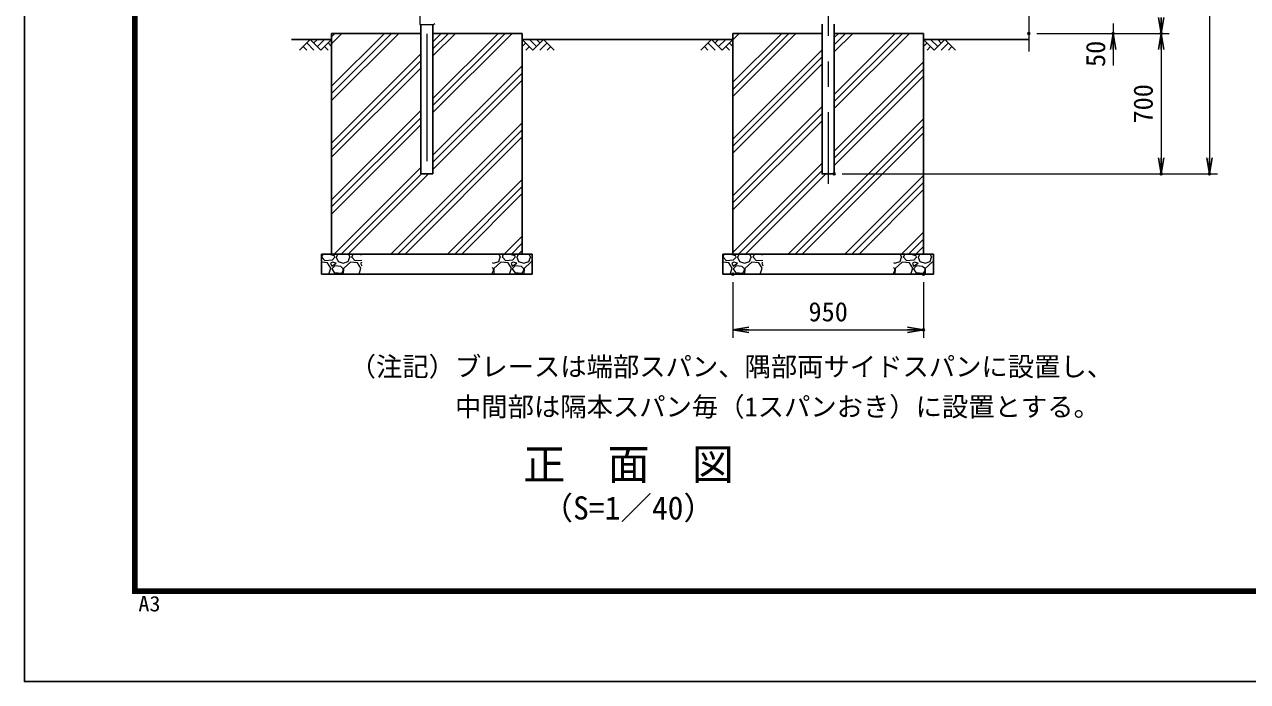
# Model space of a CAD drawing. Units: millimetres, scale not verified. Extents: x -8399 to 8401, y -5940 to 5940.
# Drawn here: x -8399 to -2303, y -5940 to -2665 of the extents above; entities that cross this region are included whole.
import ezdxf
from ezdxf.enums import TextEntityAlignment as Align

# ---------------------------------------------------------------- set-up
doc = ezdxf.new("R2010")
doc.units = ezdxf.units.MM
doc.header["$LTSCALE"] = 20
doc.header["$PDMODE"] = 32
doc.header["$PDSIZE"] = 10
doc.linetypes.add('USER1', pattern=[50.8, 31.75, -6.35, 6.35, -6.35])
for name, color, linetype, lineweight in [('0-0_D-DCR-HCH', 7, 'Continuous', 13), ('0-1_D-STR1', 1, 'Continuous', 25), ('0-2_D-STR4', 7, 'Continuous', 25), ('0-3_D-BGD', 7, 'Continuous', 25), ('0-4_D-BMK', 2, 'USER1', 13), ('0-5_D-STR-DIM', 7, 'Continuous', 13), ('0-8_D-STR3', 3, 'Continuous', 13), ('0-C_D-TTL-TXT', 7, 'Continuous', 13), ('0-E_D-TTL', 7, 'Continuous', 25)]:
    doc.layers.add(name, color=color, linetype=linetype, lineweight=lineweight)
doc.layers.add('0-6_0', color=7, linetype='Continuous')
doc.layers.add('0-7_Defpoints', color=8, linetype='Continuous')
doc.styles.add('ＭＳ ゴシック', font='')
doc.styles.get('ＭＳ ゴシック').set_extended_font_data('MS Gothic')

# ---------------------------------------------------------------- blocks, each defined once
blk = doc.blocks.new('_Open')
at = {"layer": '0-6_0'}
blk.add_line((-20, 3.333), (0, 0), dxfattribs=at)
blk.add_lwpolyline([(-20, -3.333), (0, 0), (-20, 0)], dxfattribs=at)

msp = doc.modelspace()

# ---------------------------------------------------------------- linework, layer by layer
at = {"layer": '0-0_D-DCR-HCH'}
for p, q in [((-6974.85, -2739.55), (-7028.06, -2792.76)), ((-6974.85, -2739.55), (-6921.63, -2792.76)), ((-6957.11, -2757.28), (-6939.37, -2739.55)), ((-6939.37, -2775.02), (-6903.9, -2739.55)), ((-6921.63, -2792.76), (-6868.42, -2739.55)), ((-6868.42, -2761.16), (-6816.81, -2709.55)), ((-6868.42, -3044.01), (-6533.96, -2709.55)), ((-6868.42, -2725.81), (-6852.16, -2709.55)), ((-6868.42, -3008.65), (-6569.32, -2709.55)), ((-6868.42, -2973.3), (-6604.67, -2709.55)), ((-6363.17, -2821.6), (-6251.12, -2709.55)), ((-6363.17, -3104.44), (-5968.28, -2709.55)), ((-6363.17, -2786.24), (-6286.48, -2709.55)), ((-6363.17, -3069.09), (-6003.63, -2709.55)), ((-6363.17, -2750.89), (-6321.83, -2709.55)), ((-6363.17, -3033.73), (-6038.99, -2709.55)), ((-5865.21, -2792.76), (-5918.42, -2739.55)), ((-5847.47, -2775.02), (-5882.95, -2739.55)), ((-5812, -2739.55), (-5865.21, -2792.76)), ((-5829.64, -2757.38), (-5847.47, -2739.55)), ((-5812, -2739.55), (-5758.79, -2792.76)), ((-4974.85, -2739.55), (-5028.06, -2792.76)), ((-4974.85, -2739.55), (-4921.63, -2792.76)), ((-4957.11, -2757.28), (-4939.37, -2739.55)), ((-4939.37, -2775.02), (-4903.9, -2739.55)), ((-4921.63, -2792.76), (-4868.42, -2739.55)), ((-4868.42, -2741.06), (-4836.91, -2709.55)), ((-4868.42, -3023.91), (-4554.06, -2709.55)), ((-4868.42, -2988.55), (-4589.42, -2709.55)), ((-4868.42, -2953.19), (-4624.78, -2709.55)), ((-4363.17, -2801.5), (-4271.22, -2709.55)), ((-4363.17, -3084.34), (-3988.38, -2709.55)), ((-4363.17, -2766.14), (-4306.58, -2709.55)), ((-4363.17, -3048.99), (-4023.73, -2709.55)), ((-4363.17, -2730.79), (-4341.93, -2709.55)), ((-4363.17, -3013.63), (-4059.09, -2709.55)), ((-3865.21, -2792.76), (-3918.42, -2739.55)), ((-3847.47, -2775.02), (-3882.95, -2739.55)), ((-3812, -2739.55), (-3865.21, -2792.76)), ((-3829.64, -2757.38), (-3847.47, -2739.55)), ((-3812, -2739.55), (-3758.79, -2792.76)), ((-7010.32, -2775.02), (-6992.5, -2792.76)), ((-6992.58, -2757.28), (-6956.95, -2792.76)), ((-6903.9, -2775.02), (-6886.08, -2792.76)), ((-6886.16, -2757.28), (-6868.42, -2774.94)), ((-5900.69, -2757.28), (-5918.42, -2774.94)), ((-5882.95, -2775.02), (-5900.77, -2792.76)), ((-5794.26, -2757.28), (-5829.9, -2792.76)), ((-5776.52, -2775.02), (-5794.34, -2792.76)), ((-5010.32, -2775.02), (-4992.5, -2792.76)), ((-4992.58, -2757.28), (-4956.95, -2792.76)), ((-4903.9, -2775.02), (-4886.08, -2792.76)), ((-4886.16, -2757.28), (-4868.42, -2774.94)), ((-4868.42, -3236.04), (-4423.67, -2791.29)), ((-3900.69, -2757.28), (-3918.42, -2774.94)), ((-3882.95, -2775.02), (-3900.77, -2792.76)), ((-3794.26, -2757.28), (-3829.9, -2792.76)), ((-3776.52, -2775.02), (-3794.34, -2792.76)), ((-6868.42, -3256.14), (-6423.67, -2811.39)), ((-6868.42, -3291.49), (-6423.67, -2846.74)), ((-4868.42, -3271.39), (-4423.67, -2826.64)), ((-4868.42, -3306.75), (-4423.67, -2862)), ((-4363.17, -3296.47), (-3918.42, -2851.72)), ((-6868.42, -3326.85), (-6423.67, -2882.1)), ((-6363.17, -3316.57), (-5918.42, -2871.82)), ((-6363.17, -3351.93), (-5918.42, -2907.18)), ((-4363.17, -3331.83), (-3918.42, -2887.08)), ((-4363.17, -3367.18), (-3918.42, -2922.43)), ((-6363.17, -3387.28), (-5918.42, -2942.53)), ((-6868.42, -3538.98), (-6423.67, -3094.23)), ((-4868.42, -3518.88), (-4423.67, -3074.13)), ((-6868.42, -3574.34), (-6423.67, -3129.59)), ((-6868.42, -3609.69), (-6423.67, -3164.94)), ((-6573.3, -3809.55), (-5918.42, -3154.67)), ((-4868.42, -3554.24), (-4423.67, -3109.49)), ((-4868.42, -3589.59), (-4423.67, -3144.84)), ((-4593.4, -3809.55), (-3918.42, -3134.57)), ((-4558.05, -3809.55), (-3918.42, -3169.92)), ((-6537.95, -3809.55), (-5918.42, -3190.02)), ((-6502.59, -3809.55), (-5918.42, -3225.38)), ((-4522.69, -3809.55), (-3918.42, -3205.28)), ((-6856.15, -3809.55), (-6423.67, -3377.07)), ((-6820.79, -3809.55), (-6420.79, -3409.55)), ((-6785.44, -3809.55), (-6385.44, -3409.55)), ((-4868.42, -3801.72), (-4423.67, -3356.97)), ((-4840.89, -3809.55), (-4423.67, -3392.33)), ((-4805.54, -3809.55), (-4405.54, -3409.55)), ((-6290.46, -3809.55), (-5918.42, -3437.51)), ((-6255.11, -3809.55), (-5918.42, -3472.86)), ((-4310.56, -3809.55), (-3918.42, -3417.41)), ((-4275.21, -3809.55), (-3918.42, -3452.76)), ((-6219.75, -3809.55), (-5918.42, -3508.22)), ((-4239.85, -3809.55), (-3918.42, -3488.12)), ((-4027.72, -3809.55), (-3918.42, -3700.25)), ((-6007.62, -3809.55), (-5918.42, -3720.35)), ((-5972.26, -3809.55), (-5918.42, -3755.71)), ((-3992.36, -3809.55), (-3918.42, -3735.61)), ((-3957.01, -3809.55), (-3918.42, -3770.96)), ((-6917.27, -3825.29), (-6912.77, -3813.29)), ((-6900.77, -3843.29), (-6917.27, -3825.29)), ((-6884.27, -3810.29), (-6912.77, -3813.29)), ((-6866.27, -3840.29), (-6900.77, -3843.29)), ((-6854.27, -3817.79), (-6884.27, -3810.29)), ((-6852.77, -3825.29), (-6866.27, -3840.29)), ((-6852.77, -3825.29), (-6854.27, -3817.79)), ((-6845.27, -3825.29), (-6836.27, -3846.29)), ((-6843.77, -3825.29), (-6837.02, -3809.55)), ((-6785.27, -3846.29), (-6777.77, -3825.29)), ((-6785.04, -3809.55), (-6777.77, -3825.29)), ((-6767.27, -3825.29), (-6762.77, -3813.29)), ((-6750.77, -3843.29), (-6767.27, -3825.29)), ((-6734.27, -3810.29), (-6762.77, -3813.29)), ((-6718.42, -3840.48), (-6750.77, -3843.29)), ((-6718.42, -3814.25), (-6734.27, -3810.29)), ((-6035.27, -3846.29), (-6027.77, -3825.29)), ((-6035.04, -3809.55), (-6027.77, -3825.29)), ((-6017.27, -3825.29), (-6012.77, -3813.29)), ((-6000.77, -3843.29), (-6017.27, -3825.29)), ((-5984.27, -3810.29), (-6012.77, -3813.29)), ((-5966.27, -3840.29), (-6000.77, -3843.29)), ((-5954.27, -3817.79), (-5984.27, -3810.29)), ((-5952.77, -3825.29), (-5966.27, -3840.29)), ((-5952.77, -3825.29), (-5954.27, -3817.79)), ((-5945.27, -3825.29), (-5936.27, -3846.29)), ((-5943.77, -3825.29), (-5937.02, -3809.55)), ((-5936.91, -3809.55), (-5918.42, -3791.06)), ((-5885.27, -3846.29), (-5877.77, -3825.29)), ((-5885.04, -3809.55), (-5877.77, -3825.29)), ((-4917.27, -3825.29), (-4912.77, -3813.29)), ((-4900.77, -3843.29), (-4917.27, -3825.29)), ((-4884.27, -3810.29), (-4912.77, -3813.29)), ((-4866.27, -3840.29), (-4900.77, -3843.29)), ((-4854.27, -3817.79), (-4884.27, -3810.29)), ((-4852.77, -3825.29), (-4866.27, -3840.29)), ((-4852.77, -3825.29), (-4854.27, -3817.79)), ((-4845.27, -3825.29), (-4836.27, -3846.29)), ((-4843.77, -3825.29), (-4837.02, -3809.55)), ((-4785.27, -3846.29), (-4777.77, -3825.29)), ((-4785.04, -3809.55), (-4777.77, -3825.29)), ((-4767.27, -3825.29), (-4762.77, -3813.29)), ((-4750.77, -3843.29), (-4767.27, -3825.29)), ((-4734.27, -3810.29), (-4762.77, -3813.29)), ((-4718.42, -3840.48), (-4750.77, -3843.29)), ((-4718.42, -3814.25), (-4734.27, -3810.29)), ((-4035.27, -3846.29), (-4027.77, -3825.29)), ((-4035.04, -3809.55), (-4027.77, -3825.29)), ((-4017.27, -3825.29), (-4012.77, -3813.29)), ((-4000.77, -3843.29), (-4017.27, -3825.29)), ((-3984.27, -3810.29), (-4012.77, -3813.29)), ((-3966.27, -3840.29), (-4000.77, -3843.29)), ((-3954.27, -3817.79), (-3984.27, -3810.29)), ((-3952.77, -3825.29), (-3966.27, -3840.29)), ((-3952.77, -3825.29), (-3954.27, -3817.79)), ((-3945.27, -3825.29), (-3936.27, -3846.29)), ((-3943.77, -3825.29), (-3937.02, -3809.55)), ((-3885.27, -3846.29), (-3877.77, -3825.29)), ((-3885.04, -3809.55), (-3877.77, -3825.29)), ((-6888.77, -3852.29), (-6918.42, -3849.82)), ((-6872.27, -3879.29), (-6888.77, -3852.29)), ((-6881.95, -3909.55), (-6872.27, -3879.29)), ((-6863.27, -3849.29), (-6873.77, -3853.79)), ((-6873.77, -3853.79), (-6867.77, -3868.79)), ((-6867.77, -3868.79), (-6845.27, -3855.29)), ((-6852.77, -3867.29), (-6867.77, -3882.29)), ((-6867.77, -3882.29), (-6855.77, -3900.29)), ((-6845.27, -3855.29), (-6863.27, -3849.29)), ((-6855.77, -3900.29), (-6818.27, -3904.79)), ((-6822.77, -3871.79), (-6852.77, -3867.29)), ((-6836.27, -3846.29), (-6810.77, -3853.79)), ((-6810.77, -3882.29), (-6822.77, -3871.79)), ((-6818.27, -3904.79), (-6810.77, -3891.29)), ((-6810.77, -3853.79), (-6785.27, -3846.29)), ((-6810.77, -3891.29), (-6810.77, -3882.29)), ((-6809.27, -3880.79), (-6810.64, -3909.55)), ((-6774.77, -3849.29), (-6809.27, -3880.79)), ((-6738.77, -3852.29), (-6774.77, -3849.29)), ((-6722.27, -3879.29), (-6738.77, -3852.29)), ((-6731.95, -3909.55), (-6722.27, -3879.29)), ((-6718.42, -3851.5), (-6723.77, -3853.79)), ((-6723.77, -3853.79), (-6718.42, -3867.16)), ((-6068.42, -3851.54), (-6060.77, -3853.79)), ((-6060.77, -3882.29), (-6068.42, -3875.6)), ((-6068.27, -3904.79), (-6060.77, -3891.29)), ((-6060.77, -3853.79), (-6035.27, -3846.29)), ((-6060.77, -3891.29), (-6060.77, -3882.29)), ((-6059.27, -3880.79), (-6060.64, -3909.55)), ((-6024.77, -3849.29), (-6059.27, -3880.79)), ((-5988.77, -3852.29), (-6024.77, -3849.29)), ((-5972.27, -3879.29), (-5988.77, -3852.29)), ((-5981.95, -3909.55), (-5972.27, -3879.29)), ((-5963.27, -3849.29), (-5973.77, -3853.79)), ((-5973.77, -3853.79), (-5967.77, -3868.79)), ((-5967.77, -3868.79), (-5945.27, -3855.29)), ((-5952.77, -3867.29), (-5967.77, -3882.29)), ((-5967.77, -3882.29), (-5955.77, -3900.29)), ((-5945.27, -3855.29), (-5963.27, -3849.29)), ((-5955.77, -3900.29), (-5918.27, -3904.79)), ((-5922.77, -3871.79), (-5952.77, -3867.29)), ((-5936.27, -3846.29), (-5910.77, -3853.79)), ((-5910.77, -3882.29), (-5922.77, -3871.79)), ((-5918.27, -3904.79), (-5910.77, -3891.29)), ((-5910.77, -3853.79), (-5885.27, -3846.29)), ((-5910.77, -3891.29), (-5910.77, -3882.29)), ((-5909.27, -3880.79), (-5910.64, -3909.55)), ((-5874.77, -3849.29), (-5909.27, -3880.79)), ((-5868.42, -3849.82), (-5874.77, -3849.29)), ((-4888.77, -3852.29), (-4918.42, -3849.82)), ((-4872.27, -3879.29), (-4888.77, -3852.29)), ((-4881.95, -3909.55), (-4872.27, -3879.29)), ((-4863.27, -3849.29), (-4873.77, -3853.79)), ((-4873.77, -3853.79), (-4867.77, -3868.79)), ((-4867.77, -3868.79), (-4845.27, -3855.29)), ((-4852.77, -3867.29), (-4867.77, -3882.29)), ((-4867.77, -3882.29), (-4855.77, -3900.29)), ((-4845.27, -3855.29), (-4863.27, -3849.29)), ((-4855.77, -3900.29), (-4818.27, -3904.79)), ((-4822.77, -3871.79), (-4852.77, -3867.29)), ((-4836.27, -3846.29), (-4810.77, -3853.79)), ((-4810.77, -3882.29), (-4822.77, -3871.79)), ((-4818.27, -3904.79), (-4810.77, -3891.29)), ((-4810.77, -3853.79), (-4785.27, -3846.29)), ((-4810.77, -3891.29), (-4810.77, -3882.29)), ((-4809.27, -3880.79), (-4810.64, -3909.55)), ((-4774.77, -3849.29), (-4809.27, -3880.79)), ((-4738.77, -3852.29), (-4774.77, -3849.29)), ((-4722.27, -3879.29), (-4738.77, -3852.29)), ((-4731.95, -3909.55), (-4722.27, -3879.29)), ((-4718.42, -3851.5), (-4723.77, -3853.79)), ((-4723.77, -3853.79), (-4718.42, -3867.16)), ((-4068.42, -3851.54), (-4060.77, -3853.79)), ((-4060.77, -3882.29), (-4068.42, -3875.6)), ((-4068.27, -3904.79), (-4060.77, -3891.29)), ((-4060.77, -3853.79), (-4035.27, -3846.29)), ((-4060.77, -3891.29), (-4060.77, -3882.29)), ((-4059.27, -3880.79), (-4060.64, -3909.55)), ((-4024.77, -3849.29), (-4059.27, -3880.79)), ((-3988.77, -3852.29), (-4024.77, -3849.29)), ((-3972.27, -3879.29), (-3988.77, -3852.29)), ((-3981.95, -3909.55), (-3972.27, -3879.29)), ((-3963.27, -3849.29), (-3973.77, -3853.79)), ((-3973.77, -3853.79), (-3967.77, -3868.79)), ((-3967.77, -3868.79), (-3945.27, -3855.29)), ((-3952.77, -3867.29), (-3967.77, -3882.29)), ((-3967.77, -3882.29), (-3955.77, -3900.29)), ((-3945.27, -3855.29), (-3963.27, -3849.29)), ((-3955.77, -3900.29), (-3918.27, -3904.79)), ((-3922.77, -3871.79), (-3952.77, -3867.29)), ((-3936.27, -3846.29), (-3910.77, -3853.79)), ((-3910.77, -3882.29), (-3922.77, -3871.79)), ((-3918.27, -3904.79), (-3910.77, -3891.29)), ((-3910.77, -3853.79), (-3885.27, -3846.29)), ((-3910.77, -3891.29), (-3910.77, -3882.29)), ((-3909.27, -3880.79), (-3910.64, -3909.55)), ((-3874.77, -3849.29), (-3909.27, -3880.79)), ((-3868.42, -3849.82), (-3874.77, -3849.29)), ((-6872.35, -3909.55), (-6870.77, -3907.79)), ((-6870.77, -3907.79), (-6831.77, -3907.79)), ((-6831.77, -3907.79), (-6829.23, -3909.55)), ((-6722.35, -3909.55), (-6720.77, -3907.79)), ((-6720.77, -3907.79), (-6718.42, -3907.79)), ((-6068.42, -3904.77), (-6068.27, -3904.79)), ((-5972.35, -3909.55), (-5970.77, -3907.79)), ((-5970.77, -3907.79), (-5931.77, -3907.79)), ((-5931.77, -3907.79), (-5929.23, -3909.55)), ((-4872.35, -3909.55), (-4870.77, -3907.79)), ((-4870.77, -3907.79), (-4831.77, -3907.79)), ((-4831.77, -3907.79), (-4829.23, -3909.55)), ((-4722.35, -3909.55), (-4720.77, -3907.79)), ((-4720.77, -3907.79), (-4718.42, -3907.79)), ((-4068.42, -3904.77), (-4068.27, -3904.79)), ((-3972.35, -3909.55), (-3970.77, -3907.79)), ((-3970.77, -3907.79), (-3931.77, -3907.79)), ((-3931.77, -3907.79), (-3929.23, -3909.55))]:
    msp.add_line(p, q, dxfattribs=at)
at = {"layer": '0-1_D-STR1'}
for p, q in [((-6423.67, -3409.55), (-6423.67, -2665.45)), ((-6363.17, -3409.55), (-6363.17, -2665.45)), ((-4363.17, -3409.55), (-4363.17, -2662.95)), ((-6363.17, -3409.55), (-6423.67, -3409.55)), ((-4368.02, -3409.55), (-4418.82, -3409.55))]:
    msp.add_line(p, q, dxfattribs=at)
msp.add_lwpolyline([(-4363.17, -3409.55), (-4423.67, -3409.55), (-4423.67, -2662.95)], dxfattribs=at)
at = {"layer": '0-2_D-STR4'}
for p, q in [((-6423.67, -2709.55), (-6868.42, -2709.55)), ((-6868.42, -2709.55), (-6868.42, -3809.55)), ((-5918.42, -2709.55), (-6363.17, -2709.55)), ((-5918.42, -3809.55), (-5918.42, -2709.55)), ((-4423.67, -2709.55), (-4868.42, -2709.55)), ((-4868.42, -2709.55), (-4868.42, -3809.55)), ((-3918.42, -2709.55), (-4363.17, -2709.55)), ((-3918.42, -3809.55), (-3918.42, -2709.55)), ((-6918.42, -3809.55), (-5868.42, -3809.55)), ((-6918.42, -3809.55), (-6918.42, -3909.55)), ((-5868.42, -3809.55), (-5868.42, -3909.55)), ((-4918.42, -3809.55), (-3868.42, -3809.55)), ((-4918.42, -3809.55), (-4918.42, -3909.55)), ((-3868.42, -3809.55), (-3868.42, -3909.55)), ((-6918.42, -3909.55), (-5868.42, -3909.55)), ((-4918.42, -3909.55), (-3868.42, -3909.55))]:
    msp.add_line(p, q, dxfattribs=at)
at = {"layer": '0-3_D-BGD'}
for p, q in [((-6868.42, -2739.55), (-7068.42, -2739.55)), ((-4868.42, -2739.55), (-5918.42, -2739.55)), ((-3393.42, -2739.55), (-3918.42, -2739.55))]:
    msp.add_line(p, q, dxfattribs=at)
at = {"layer": '0-4_D-BMK'}
for p, q in [((-6393.42, 4400.45), (-6393.42, -3459.55)), ((-4393.42, 2993.15), (-4393.42, -3459.55))]:
    msp.add_line(p, q, dxfattribs=at)
at = {"layer": '0-5_D-STR-DIM'}
for p, q in [((-2493.42, 4270.45), (-2493.42, -3329.55)), ((-3393.42, -1210.2), (-3393.42, -2799.55)), ((-2973.42, -2659.55), (-2973.42, -2709.55)), ((-3353.42, -2709.55), (-2933.42, -2709.55)), ((-3353.42, -2709.55), (-2693.42, -2709.55)), ((-3353.42, -2709.55), (-2693.42, -2709.55)), ((-2973.42, -2789.55), (-2973.42, -2869.55)), ((-2733.42, -2789.55), (-2733.42, -3329.55)), ((-4323.17, -3409.55), (-2453.42, -3409.55)), ((-4323.17, -3409.55), (-2693.42, -3409.55)), ((-4868.42, -3949.55), (-4868.42, -4226.86)), ((-3918.42, -3949.55), (-3918.42, -4226.86)), ((-4788.42, -4186.86), (-3998.42, -4186.86))]:
    msp.add_line(p, q, dxfattribs=at)
at = {"layer": '0-7_Defpoints'}
for p in [(-3393.42, -2709.55), (-2973.42, -2709.55), (-2733.42, -2709.55), (-4363.17, -3409.55), (-2733.42, -3409.55), (-2493.42, -3409.55), (-4868.42, -3909.55), (-3918.42, -3909.55), (-3918.42, -4186.86)]:
    msp.add_point(p, dxfattribs=at)
at = {"layer": '0-8_D-STR3'}
for p, q in [((-6429.52, -2615.45), (-6429.52, -2665.45)), ((-6429.52, -2665.45), (-6359.62, -2665.45)), ((-6353.62, -2662.45), (-6359.62, -2665.45))]:
    msp.add_line(p, q, dxfattribs=at)
at = {"layer": '0-E_D-TTL', "color": 2}
msp.add_lwpolyline([(-8399.36, 5940.45), (8400.64, 5940.45), (8400.64, -5939.55), (-8399.36, -5939.55)], close=True, dxfattribs=at)
at = {"layer": '0-E_D-TTL'}
for points in [[(-7859.36, 5500.45), (7860.64, 5500.45), (7860.64, -5499.55), (-7859.36, -5499.55)], [(-7854.36, 5495.45), (7855.64, 5495.45), (7855.64, -5494.55), (-7854.36, -5494.55)], [(-7849.36, 5490.45), (7850.64, 5490.45), (7850.64, -5489.55), (-7849.36, -5489.55)], [(-7844.36, 5485.45), (7845.64, 5485.45), (7845.64, -5484.55), (-7844.36, -5484.55)], [(-7839.36, 5480.45), (7840.64, 5480.45), (7840.64, -5479.55), (-7839.36, -5479.55)]]:
    msp.add_lwpolyline(points, close=True, dxfattribs=at)

# ---------------------------------------------------------------- block references
at = {"layer": '0-5_D-STR-DIM', "xscale": 4, "yscale": 4}
for p, rotation in [((-2733.42, -2709.55), 270), ((-2973.42, -2709.55), 90), ((-2733.42, -2709.55), 90), ((-2733.42, -3409.55), 270), ((-2493.42, -3409.55), 270), ((-4868.42, -4186.86), 180)]:
    msp.add_blockref('_Open', p, dxfattribs=dict(at, rotation=rotation))
msp.add_blockref('_Open', (-3918.42, -4186.86), dxfattribs=at)

# ---------------------------------------------------------------- texts
at = {"layer": '0-5_D-STR-DIM', "style": 'ＭＳ ゴシック'}
for s, p in [('50', (-2983.91, -2877.03)), ('700', (-2746.92, -3158.55))]:
    msp.add_text(s, height=96.19, rotation=90, dxfattribs=at).set_placement(p, align=Align.BOTTOM_LEFT)
msp.add_text('950', height=96.19, dxfattribs=at).set_placement((-4491.67, -4173.37), align=Align.BOTTOM_LEFT)
at = {"layer": '0-C_D-TTL-TXT', "style": 'ＭＳ ゴシック'}
for s, height, p in [('（注記）ブレースは端部スパン、隅部両サイドスパンに設置し、', 96.19, (-6778.37, -4447.01)), ('\u3000\u3000\u3000\u3000中間部は隔本スパン毎（1スパンおき）に設置とする。', 96.19, (-6778.37, -4647.01)), ('正\u3000面\u3000図', 154, (-5913.21, -4980.33)), ('（S=1／40）', 115.4, (-5822.25, -5166.72))]:
    msp.add_text(s, height=height, dxfattribs=at).set_placement(p, align=Align.BOTTOM_LEFT)
at = {"layer": '0-E_D-TTL', "style": 'ＭＳ ゴシック', "width": 1.05}
msp.add_text('A3', height=76.97, dxfattribs=at).set_placement((-7831.53, -5613.17), align=Align.BOTTOM_LEFT)

doc.saveas('drawing.dxf')
